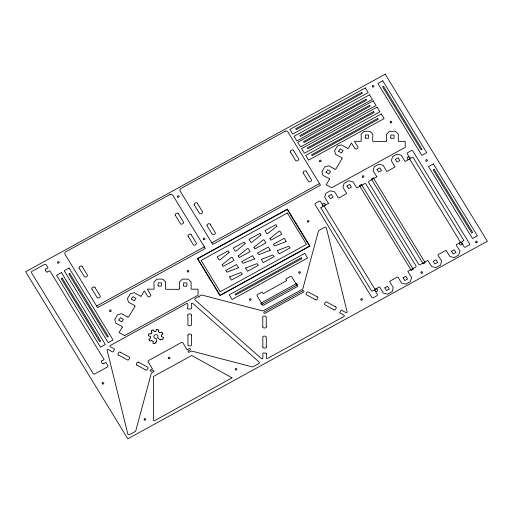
<?xml version="1.0" encoding="UTF-8"?>
<svg xmlns="http://www.w3.org/2000/svg" width="513" height="513" viewBox="0 0 513 513"><rect width="100%" height="100%" fill="white"/><g stroke="black" fill="none" stroke-linecap="round" stroke-linejoin="round"><path stroke-width="0.77" d="M152.977 343.101L153.111 341.395M158.632 331.821L158.773 330.032M148.398 335.592L148.879 333.854M162.871 339.273L163.352 337.541M262.701 326.839C262.438 328.397 266.542 328.442 266.375 326.877M155.933 331.167L156.754 329.519M154.997 343.614L155.753 342.1M191.439 315.046C191.727 313.488 187.501 313.507 187.79 315.04M191.509 335.124C191.798 333.54 187.559 333.578 187.854 335.124M262.765 346.916C262.489 348.494 266.715 348.5 266.42 346.923M122.081 327.557L119.042 332.591L124.544 335.605L198.056 295.212L198.031 289.185L191.131 289.197L191.086 281.906L188.168 279.143L182.359 279.143L179.467 281.906L179.492 288.415M134.752 306.601L128.596 317.105L127.622 317.079M329.25 179.71L326.204 184.751L331.706 187.758L405.225 147.366L405.199 141.344L398.3 141.357L398.255 134.066L395.337 131.302L389.521 131.302L386.629 134.06L386.655 140.575M341.915 158.754L335.759 169.258L334.784 169.239M160.498 339.863L160.877 339.279M47.747 271.967C46.58 272.999 44.24 269.466 45.907 268.959M103.825 363.685C102.658 364.737 100.362 361.146 101.991 360.677M151.034 333.867L151.874 332.834M148.956 339.221L150.367 338.067M161.415 335.034L162.794 333.912M134.932 306.517L134.913 305.62L128.506 302.292L127.429 298.521L130.321 293.744L134.284 292.731L140.235 295.995M342.056 158.703L342.075 157.78L335.675 154.451L334.598 150.681L337.483 145.897L341.453 144.89L347.397 148.148M329.384 179.659L329.449 178.761L323.004 175.408L321.927 171.637L324.819 166.853L328.782 165.846L334.726 169.104M122.222 327.506L122.241 326.576L115.842 323.248L114.765 319.477L117.65 314.7L121.619 313.687L127.564 316.951M46.048 268.985L48.062 267.863L46.138 264.721A1.058 1.007 2.2 0 0 44.689 264.355L31.909 271.377A1.058 1.007 2.2 0 0 31.524 272.749L93.206 373.631A1.058 1.007 2.2 0 0 94.648 374.003L107.435 366.975A1.058 1.007 2.2 0 0 107.82 365.602L105.896 362.46L103.87 363.557M102.125 360.703L104.139 359.581L49.819 270.742L47.792 271.839M96.636 306.037L204.373 246.856M211.779 242.79L319.516 183.603M151.29 330.859L152.925 329.955M198.961 297.091L199.365 297.046M159.985 332.783L161.749 332.193M150.001 340.94L151.72 340.363M154.451 331.417L155.811 331.244M155.869 342.03L156.6 342.004M317.361 296.803C319.035 297.271 316.765 300.913 315.546 299.81M335.714 306.838C337.387 307.351 334.983 310.788 333.95 309.923M118.452 355.118C117.047 354.727 118.978 350.982 120.311 352.117M136.798 365.16C135.406 364.756 137.337 361.043 138.657 362.152M148.988 333.783L150.905 333.931M161.005 339.215L162.768 339.343M156.869 329.468L158.703 329.93M153.054 343.197L154.881 343.665M161.672 336.695L163.301 337.432M148.456 335.701L150.162 336.477M317.226 296.828L308.589 292.096C307.499 290.602 304.882 294.789 306.864 294.956L315.501 299.682M335.573 306.864L326.935 302.138C325.832 300.599 323.293 304.85 325.21 304.991L333.848 309.717M120.363 352.245L128.994 356.971C131.014 357.093 128.321 361.357 127.269 359.825L118.638 355.099M138.709 362.281L147.34 367.007C149.296 367.154 146.718 371.386 145.621 369.867L136.984 365.134M290.396 152.085C289.332 150.867 292.994 148.841 293.551 150.347M303.215 173.054C302.144 171.836 305.819 169.809 306.376 171.316M194.222 204.931C193.087 203.873 196.787 201.628 197.377 203.193M207.04 225.9C205.976 224.688 209.631 222.623 210.195 224.162M175.26 215.345C174.189 214.133 177.864 212.1 178.415 213.613M188.04 236.288C187.027 235.217 190.644 233.005 191.24 234.582M79.085 268.19C78.002 266.978 81.689 264.945 82.24 266.459M91.904 289.159C90.839 287.947 94.495 285.888 95.059 287.427M158.697 331.943L159.844 332.757M157.632 337.875L160.383 339.882M151.861 340.388L153.047 341.273M153.054 329.981L154.317 331.372M347.487 148.321L348.404 148.34L351.45 142.986L354.784 148.424C355.009 150.226 359.254 147.962 357.837 146.789L354.47 141.332L361.216 141.319L361.171 134.053L364.07 131.296L369.879 131.296L372.797 134.06L372.656 140.96L373.015 141.453L386.283 141.498L386.744 140.684M140.293 296.123L141.235 296.187L144.288 290.833L147.622 296.264C147.834 298.091 152.169 295.712 150.623 294.616L147.308 289.172L154.047 289.159L154.009 281.9L156.901 279.136L162.711 279.136L165.628 281.9L165.494 288.845L165.853 289.3L179.12 289.338L179.582 288.53M293.526 150.482L298.534 158.671C300.092 159.748 295.744 162.146 295.533 160.319L290.531 152.13M306.351 171.451L311.359 179.64C312.924 180.73 308.57 183.128 308.358 181.288L303.35 173.099M197.351 203.321L202.359 211.516C203.937 212.581 199.544 215.018 199.358 213.164L194.35 204.969M210.17 224.296L215.178 232.485C216.73 233.543 212.401 235.967 212.177 234.133L207.175 225.938M178.389 213.741L183.398 221.93C184.962 223.001 180.602 225.38 180.396 223.578L175.395 215.389M191.214 234.71L196.216 242.899C197.826 243.989 193.407 246.407 193.221 244.547L188.213 236.358M161.864 332.232L162.82 333.79M148.93 339.343L149.886 340.895M82.215 266.587L87.223 274.776C88.807 275.84 84.414 278.296 84.222 276.424L79.214 268.235M95.033 287.556L100.041 295.744C101.6 296.809 97.258 299.22 97.04 297.393L92.039 289.204M151.252 330.968L151.899 332.7M161.371 335.162L161.589 336.579M156.202 338.657L156.67 341.921M150.245 336.592L150.418 337.939M266.26 326.736L266.228 317.284C266.997 315.566 262.015 315.655 262.752 317.284L262.791 326.736M266.33 346.82L266.292 337.362C267.061 335.63 262.047 335.688 262.823 337.362L262.861 346.82M191.349 315.142L191.387 324.601C192.157 326.274 187.155 326.3 187.918 324.601L187.88 315.142M191.42 335.226L191.452 344.678C192.215 346.307 187.2 346.39 187.982 344.678L187.944 335.226M155.792 338.561A2.09 1.988 2.2 0 1 153.823 336.201A2.09 1.988 2.2 0 1 156.561 334.694A2.09 1.988 2.2 0 1 157.741 337.49M320.811 207.81L371.521 290.922L372.149 291.179L373.175 290.461A1.501 1.424 2.2 0 1 375.221 290.986A1.308 1.244 2.2 0 0 376.94 291.243A1.308 1.244 2.2 0 0 377.401 289.653A1.308 1.244 2.2 0 0 375.792 289.024A0.834 0.789 2.2 0 1 374.657 288.736L324.447 206.617A0.834 0.789 2.2 0 1 324.748 205.54A1.308 1.244 2.2 0 0 324.973 203.905A1.308 1.244 2.2 0 0 323.286 203.494A1.308 1.244 2.2 0 0 322.671 205.04A1.501 1.424 2.2 0 1 322.132 206.983L320.811 207.81M328.461 203.347L323.421 206.271L320.599 201.647A1.058 1.007 2.2 0 0 319.15 201.282L315.501 203.289A1.058 1.007 2.2 0 0 315.117 204.655L371.816 297.393A1.058 1.007 2.2 0 0 373.259 297.758L376.914 295.751A1.058 1.007 2.2 0 0 377.292 294.379L374.471 289.755L379.261 286.985L379.838 287.248L383.211 293.083L387.546 294.186L392.118 291.679L393.259 287.562L389.553 281.425L397.421 276.975L398.101 277.212L401.48 283.048L405.815 284.151L410.381 281.643L411.522 277.527L407.822 271.39L415.562 267.177A1.058 1.007 2.2 0 0 415.947 265.805L365.961 184.058A1.058 1.007 2.2 0 0 364.519 183.686L356.817 187.963L353.034 181.865L348.699 180.762L344.133 183.269L342.985 187.386L346.666 193.581L338.926 197.935L338.17 197.781L334.771 191.9L330.436 190.798L325.87 193.305L324.723 197.422L328.461 203.347M328.666 196.03L330.385 198.704L333.129 197.197L331.424 194.414L328.666 196.03M346.935 185.995L348.654 188.669L351.392 187.162L349.744 184.398L346.942 185.937M376.856 176.754L369.078 181.185A1.058 1.007 2.2 0 0 368.693 182.557L418.679 264.304A1.058 1.007 2.2 0 0 420.121 264.67L427.829 260.392L431.606 266.497L435.941 267.6L440.507 265.086L441.655 260.976L437.967 255.256L438.108 254.615L446.092 250.357L449.875 256.462L454.21 257.564L458.776 255.051L459.917 250.94L456.23 245.22L456.301 244.656L461.219 242.091L464.047 246.715A1.058 1.007 2.2 0 0 465.49 247.08L469.145 245.073A1.058 1.007 2.2 0 0 469.523 243.701L412.824 150.969A1.058 1.007 2.2 0 0 411.381 150.604L407.726 152.611A1.058 1.007 2.2 0 0 407.348 153.983L410.176 158.607L405.379 161.377L404.802 161.114L401.429 155.279L397.094 154.169L392.528 156.683L391.381 160.793L395.087 166.937L387.27 171.368L386.539 171.15L383.166 165.314L378.831 164.205L374.266 166.719L373.118 170.829L376.856 176.754M377.061 169.437L378.78 172.111L381.525 170.605L379.819 167.822L377.061 169.437M384.84 287.902L386.558 290.57L389.296 289.069L387.655 286.299L384.84 287.902M395.324 159.402L397.049 162.076L399.787 160.569L398.082 157.786L395.324 159.402M403.103 277.866L404.821 280.534L407.559 279.034L405.86 276.25L403.103 277.866M433.235 261.309L434.953 263.983L437.692 262.476L435.992 259.693L433.235 261.309M451.498 251.274L453.216 253.948L455.954 252.441L454.255 249.658L451.498 251.274M463.829 240.494L462.508 241.373A1.501 1.424 2.2 0 0 461.969 243.316A1.308 1.244 2.2 0 1 461.354 244.861A1.308 1.244 2.2 0 1 459.667 244.457A1.308 1.244 2.2 0 1 459.892 242.816A0.834 0.789 2.2 0 0 460.193 241.738L409.983 159.62A0.834 0.789 2.2 0 0 408.848 159.331A1.308 1.244 2.2 0 1 407.239 158.703A1.308 1.244 2.2 0 1 407.7 157.113A1.308 1.244 2.2 0 1 409.419 157.376A1.501 1.424 2.2 0 0 411.464 157.895L412.49 157.177L413.119 157.433L463.829 240.494M158.081 285.6L158.562 286.164L161.377 286.055L161.473 282.881L158.286 282.759L158.087 285.561M183.539 285.683L184.02 286.248L186.835 286.132L186.931 282.958L183.744 282.843L183.545 285.638M365.25 137.76L365.724 138.324L368.539 138.209L368.616 135.002L365.448 134.919L365.25 137.76M390.707 137.837L391.182 138.401L393.997 138.292L394.074 135.079L390.874 135.022L390.707 137.837M118.843 320.067L121.735 321.863L123.389 319.342L120.497 317.624L118.849 320.029M131.424 299.092L134.316 300.887L135.971 298.361L133.079 296.642L131.431 299.047M232.036 377.837L154.387 420.795L153.643 420.577L153.4 376.523L191.721 355.464L232.036 377.837M326.011 172.227L328.904 174.022L330.552 171.457L327.621 169.79L326.011 172.227M338.593 151.245L341.485 153.041L343.133 150.482L340.202 148.808L338.593 151.245M266.523 353.521L266.452 353.803A0.834 0.789 2.2 0 0 266.343 354.194L266.369 357.708A0.834 0.789 2.2 0 0 267.619 358.395L343.883 316.489A0.834 0.789 2.2 0 0 343.877 315.117L340.594 313.321A0.834 0.789 2.2 0 0 340.202 313.212L339.657 312.776L339.914 312.212A0.834 0.789 2.2 0 0 340.196 311.936L340.786 310.955A0.834 0.789 2.2 0 0 340.901 310.583L341.318 310.076L341.953 310.314A0.834 0.789 2.2 0 0 342.248 310.583L345.865 312.564A0.834 0.789 2.2 0 0 347.083 311.699L326.364 227.907A1.058 1.007 2.2 0 0 324.8 227.265L319.169 230.356A1.667 1.584 2.2 0 0 318.393 231.331L302.933 288.402A1.667 1.584 2.2 0 1 302.163 289.377L263.458 310.641A1.667 1.584 2.2 0 1 262.188 310.795L202.263 295.142A1.667 1.584 2.2 0 0 200.987 295.296L195.35 298.393A1.058 1.007 2.2 0 0 195.164 299.996L261.483 358.619A0.834 0.789 2.2 0 0 262.88 358.042L262.874 354.194A0.834 0.789 2.2 0 0 262.765 353.803L262.88 353.085L263.637 352.97A0.834 0.789 2.2 0 0 264.048 353.072L265.163 353.072A0.834 0.789 2.2 0 0 265.574 352.97L266.523 353.521M187.687 308.384L188.271 309.057L191.368 308.839L191.33 303.92A0.834 0.789 2.2 0 1 192.728 303.343L259.046 361.966A1.058 1.007 2.2 0 1 258.86 363.57L253.223 366.667A1.667 1.584 2.2 0 1 251.947 366.821L191.586 351.007L188.752 352.425L187.95 351.116L190.009 349.988A0.795 0.75 2.2 0 0 190.291 348.962A0.795 0.75 2.2 0 0 189.207 348.686L187.155 349.815L182.904 342.857A1.058 1.007 2.2 0 0 181.455 342.485L148.578 360.549A1.058 1.007 2.2 0 0 148.199 361.921L152.451 368.879L150.623 369.886A0.795 0.75 2.2 0 0 150.341 370.912A0.795 0.75 2.2 0 0 151.425 371.188L153.252 370.187L154.047 371.489L151.348 373.118L135.817 430.631A1.667 1.584 2.2 0 1 135.041 431.606L129.404 434.697A1.058 1.007 2.2 0 1 127.846 434.056L107.146 350.366A0.834 0.789 2.2 0 1 108.371 349.5L112.482 351.937L113.27 351.738L114.585 349.026L110.41 346.801A0.834 0.789 2.2 0 1 110.404 345.429L186.591 303.568A0.834 0.789 2.2 0 1 187.841 304.254L187.694 308.326M222.174 264.766L223.084 266.427L234.043 260.405L232.197 257.398L231.581 257.225L222.18 264.714M229.106 252.467L219.699 260.046L219.083 259.873L217.236 256.866L228.195 250.844L229.106 252.467M238.224 255.942L239.135 257.609L250.094 251.588L248.247 248.581L247.632 248.407L238.224 255.942M245.156 243.649L235.743 251.229L235.127 251.056L233.287 248.048L244.246 242.027L245.156 243.649M253.986 247.285L254.897 248.946L265.856 242.925L264.015 239.917L263.393 239.744L253.986 247.285M260.918 234.986L251.537 242.559L250.895 242.399L249.049 239.385L260.008 233.364L260.918 234.986M269.896 238.545L270.8 240.212L281.759 234.191L279.918 231.177L279.303 231.004L269.896 238.545M276.821 226.246L267.414 233.832L266.798 233.659L264.958 230.645L275.917 224.623L276.821 226.246M286.696 280.553L263.567 293.532L262.951 293.442L262.072 292.025L257.507 294.539A1.058 1.007 2.2 0 0 257.122 295.911L262.97 305.472L297.675 286.408L291.826 276.84A1.058 1.007 2.2 0 0 290.384 276.475L285.818 278.982L286.696 280.553M229.561 276.847L231.44 280.098L242.399 274.077L240.963 272.474L229.561 276.847M238.442 267.741L227.035 272.14L225.598 270.537L236.557 264.516L238.442 267.741M245.605 268.03L247.49 271.281L258.449 265.259L257.007 263.656L245.605 268.03M254.486 258.924L243.047 263.329L241.649 261.72L252.608 255.698L254.486 258.924M261.374 259.366L263.252 262.624L274.211 256.603L272.775 254.999L261.374 259.366M270.255 250.261L258.853 254.66L257.411 253.056L268.37 247.035L270.255 250.261M277.276 250.626L279.162 253.884L290.121 247.862L288.723 246.246L277.276 250.626M286.158 241.527L274.712 245.932L273.314 244.316L284.273 238.295L286.158 241.527M385.192 74.18L25.65 271.736L127.808 438.82L487.35 241.264L385.192 74.18M169.944 194.536L65.837 251.742A2.116 2.007 2.2 0 0 65.074 254.486L97.605 307.62L205.341 248.439L172.836 195.273A2.116 2.007 2.2 0 0 169.944 194.536M285.081 131.277L180.974 188.476A2.116 2.007 2.2 0 0 180.21 191.221L212.741 244.355L320.478 185.174L287.973 132.014A2.116 2.007 2.2 0 0 285.081 131.277M365.352 87.947L289.845 129.436L292.692 134.092L368.199 92.609L365.352 87.947M382.775 80.785L377.889 83.472L421.846 155.375L426.739 152.688L382.775 80.785M361.825 92.404L295.674 128.75L296.213 129.642L362.37 93.289L361.825 92.404M383.519 86.325L382.589 86.838L421.102 149.834L422.039 149.321L383.519 86.325M369.533 94.796L294.032 136.285L296.88 140.94L372.38 99.451L369.533 94.796M366.013 99.246L299.855 135.599L300.4 136.49L366.558 100.138L366.013 99.246M373.22 100.824L297.72 142.313L300.567 146.968L376.067 105.479L373.22 100.824M69.069 268.03L64.183 270.717L108.147 342.62L113.033 339.933L69.069 268.03M61.419 272.602L56.533 275.289L100.49 347.192L105.383 344.505L61.419 272.602M369.7 105.274L303.542 141.626L304.087 142.518L370.245 106.165L369.7 105.274M69.819 273.57L68.883 274.083L107.403 337.079L108.333 336.566L69.819 273.57M62.163 278.142L61.227 278.655L99.746 341.652L100.683 341.139L62.163 278.142M377.074 107.121L301.567 148.61L304.414 153.265L379.921 111.783L377.074 107.121M373.547 111.578L307.396 147.924L307.941 148.815L374.092 112.462L373.547 111.578M381.262 113.969L305.754 155.458L308.602 160.114L384.109 118.625L381.262 113.969M377.735 118.42L311.583 154.772L312.128 155.663L378.28 119.311L377.735 118.42M287.389 209.137L197.358 258.61L219.968 295.591L309.999 246.118L287.389 209.137M287.261 209.516L197.761 258.687L220.096 295.212L309.596 246.041L287.261 209.516M287.37 213.017L201.07 260.437L220.212 291.743L306.511 244.329L287.37 213.017M361.434 184.507L359.446 185.597L411.291 270.396L413.279 269.306L361.434 184.507M373.349 177.96L371.361 179.056L423.206 263.849L425.194 262.759L373.349 177.96M433.414 163.923L428.522 166.61L472.486 238.507L477.379 235.82L433.414 163.923M434.158 169.457L433.222 169.97L471.742 232.973L472.678 232.46L434.158 169.457M304.722 253.364L229.221 294.847L232.068 299.502L307.569 258.02L304.722 253.364M301.202 257.815L235.044 294.161L235.589 295.052L301.747 258.706L301.202 257.815M296.687 283.465L260.764 303.202L261.566 304.504L297.489 284.766L296.687 283.465M302.785 290.775L264.201 311.975A0.795 0.75 2.2 0 0 263.913 313.001A0.795 0.75 2.2 0 0 264.997 313.276L303.581 292.077A0.795 0.75 2.2 0 0 303.869 291.051A0.795 0.75 2.2 0 0 302.785 290.775M203.674 239.475A0.834 0.789 2.2 0 0 204.95 238.846A0.834 0.789 2.2 0 0 203.738 238.109A0.834 0.789 2.2 0 0 203.674 239.475M177.799 197.152A0.834 0.789 2.2 0 0 179.075 196.524A0.834 0.789 2.2 0 0 177.864 195.786A0.834 0.789 2.2 0 0 177.799 197.152M235.653 369.918A0.834 0.789 2.2 0 0 236.929 369.289A0.834 0.789 2.2 0 0 235.717 368.552A0.834 0.789 2.2 0 0 235.653 369.918M102.536 383.936A0.834 0.789 2.2 0 0 103.812 383.307A0.834 0.789 2.2 0 0 102.594 382.57A0.834 0.789 2.2 0 0 102.536 383.936M421.263 273.108A0.834 0.789 2.2 0 0 422.545 272.48A0.834 0.789 2.2 0 0 421.327 271.743A0.834 0.789 2.2 0 0 421.263 273.108M390.521 122.78A0.834 0.789 2.2 0 0 391.797 122.152A0.834 0.789 2.2 0 0 390.585 121.414A0.834 0.789 2.2 0 0 390.521 122.78M319.868 161.601A0.834 0.789 2.2 0 0 321.144 160.973A0.834 0.789 2.2 0 0 319.932 160.236A0.834 0.789 2.2 0 0 319.868 161.601M361.158 300.041A0.834 0.789 2.2 0 0 362.441 299.419A0.834 0.789 2.2 0 0 361.223 298.675A0.834 0.789 2.2 0 0 361.158 300.041M299.13 273.121A0.834 0.789 2.2 0 0 300.406 272.499A0.834 0.789 2.2 0 0 299.194 271.755A0.834 0.789 2.2 0 0 299.13 273.121M249.921 300.163A0.834 0.789 2.2 0 0 251.203 299.534A0.834 0.789 2.2 0 0 249.985 298.79A0.834 0.789 2.2 0 0 249.921 300.163M168.726 358.613A0.834 0.789 2.2 0 0 170.002 357.984A0.834 0.789 2.2 0 0 168.79 357.247A0.834 0.789 2.2 0 0 168.726 358.613M109.942 311.372A0.834 0.789 2.2 0 0 111.218 310.743A0.834 0.789 2.2 0 0 110.006 310.006A0.834 0.789 2.2 0 0 109.942 311.372M307.749 221.988A0.834 0.789 2.2 0 0 309.025 221.366A0.834 0.789 2.2 0 0 307.813 220.622A0.834 0.789 2.2 0 0 307.749 221.988M187.63 271.89A0.834 0.789 2.2 0 0 188.906 271.262A0.834 0.789 2.2 0 0 187.694 270.524A0.834 0.789 2.2 0 0 187.63 271.89M57.898 263.034A0.834 0.789 2.2 0 0 59.181 262.406A0.834 0.789 2.2 0 0 57.963 261.662A0.834 0.789 2.2 0 0 57.898 263.034M144.474 420.019A0.834 0.789 2.2 0 0 145.75 419.39A0.834 0.789 2.2 0 0 144.538 418.653A0.834 0.789 2.2 0 0 144.474 420.019M475.974 242.598A0.834 0.789 2.2 0 0 477.25 241.969A0.834 0.789 2.2 0 0 476.038 241.225A0.834 0.789 2.2 0 0 475.974 242.598M372.739 86.928A0.834 0.789 2.2 0 0 374.022 86.306A0.834 0.789 2.2 0 0 372.804 85.562A0.834 0.789 2.2 0 0 372.739 86.928M426.156 161.114A0.834 0.789 2.2 0 0 427.432 160.486A0.834 0.789 2.2 0 0 426.213 159.742A0.834 0.789 2.2 0 0 426.156 161.114M362.614 177.184A0.834 0.789 2.2 0 0 363.897 176.562A0.834 0.789 2.2 0 0 362.678 175.818A0.834 0.789 2.2 0 0 362.614 177.184"/></g></svg>
